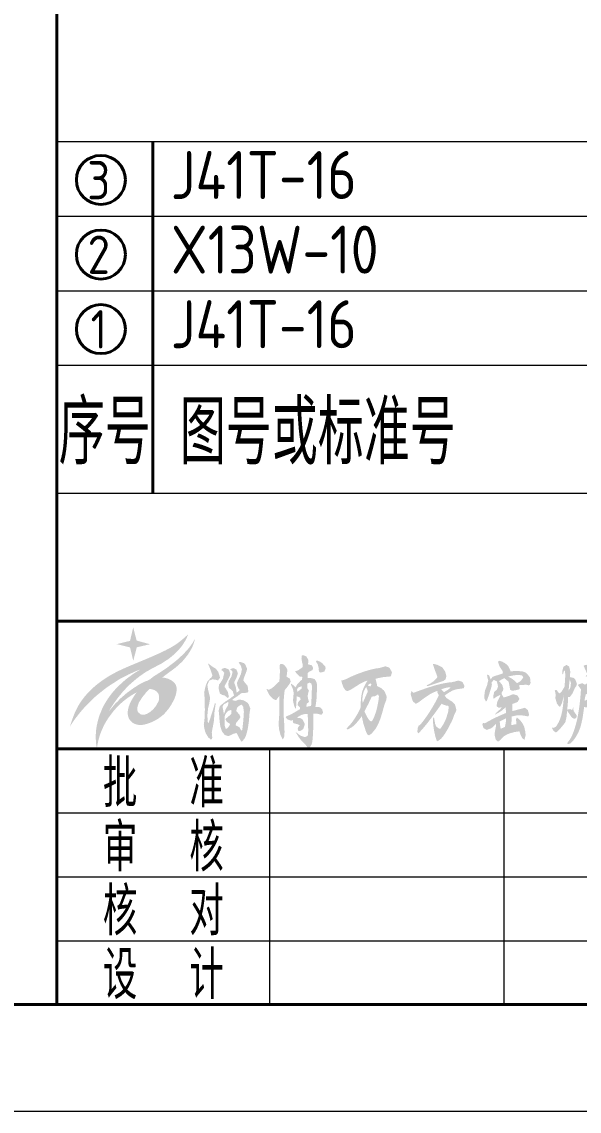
# Model space of a CAD drawing. Header units: millimetres. Extents: x -45744 to 19596, y 135 to 25335.
# Drawn here: x -25709 to -23092, y 135 to 5247 of the extents above; entities that cross this region are included whole.
import ezdxf
from ezdxf.enums import TextEntityAlignment as Align

# ---------------------------------------------------------------- set-up
doc = ezdxf.new("R2010")
doc.units = ezdxf.units.MM
doc.header["$LTSCALE"] = 500
doc.layers.add('ELEMENT', color=3, linetype='Continuous')
for name, color, linetype, lineweight in [('SHI', 7, 'Continuous', 40), ('WEN', 3, 'Continuous', 20), ('XI', 2, 'Continuous', 20)]:
    doc.layers.add(name, color=color, linetype=linetype, lineweight=lineweight)
doc.styles.add('GB', font='gbenor.shx', dxfattribs={"bigfont": 'gbcbig.shx'})

# ---------------------------------------------------------------- blocks, each defined once
blk = doc.blocks.new('WFTB')
at = {"layer": 'ELEMENT'}
blk.add_hatch(color=256, dxfattribs=at).paths.add_polyline_path([(2.25, 11.14), (1.89, 12.52), (1.56, 11.11), (0.17, 10.77), (1.56, 10.43), (1.9, 9.03), (2.26, 10.44), (3.64, 10.76)])
h = blk.add_hatch(color=256, dxfattribs=at)
edge = h.paths.add_edge_path()
edge.add_line((4.99, 8.84), (5.27, 9.03))
edge.add_line((5.27, 9.03), (5.49, 9.16))
edge.add_line((5.49, 9.16), (5.66, 9.29))
edge.add_line((5.66, 9.29), (5.92, 9.5))
edge.add_line((5.92, 9.5), (6.09, 9.64))
edge.add_line((6.09, 9.64), (6.35, 9.88))
edge.add_line((6.35, 9.88), (6.55, 10.08))
edge.add_line((6.55, 10.08), (6.8, 10.37))
edge.add_line((6.8, 10.37), (6.99, 10.61))
edge.add_line((6.99, 10.61), (7.27, 11.04))
edge.add_line((7.27, 11.04), (7.34, 11.15))
edge.add_line((7.34, 11.15), (7.46, 11.39))
edge.add_line((7.46, 11.39), (7.53, 11.56))
edge.add_line((7.53, 11.56), (7.6, 11.73))
edge.add_line((7.6, 11.73), (7.64, 11.81))
edge.add_spline(control_points=[(7.64, 11.81), (7.25, 11.45), (6.58, 10.85), (5.48, 10.22), (4.06, 9.55), (2.04, 8.72), (-1.11, 7.4), (-3.77, 5.06), (-4.5, 2.84), (-4.72, 2.16)], knot_values=[0, 0, 0, 0, 1.604101, 2.678456, 3.780824, 6.311492, 9.22125, 14.086272, 16.204699, 16.204699, 16.204699, 16.204699], degree=3, periodic=0)
edge.add_spline(control_points=[(-4.72, 2.16), (-4.62, 2.32), (-4.39, 2.69), (-3.98, 3.23), (-3.57, 3.75), (-3.14, 4.23), (-2.63, 4.76), (-2.05, 5.32), (-1.31, 5.91), (-0.68, 6.4), (0.02, 6.82), (0.52, 7.18), (1.03, 7.4), (1.39, 7.61), (1.76, 7.76), (2.16, 7.96), (2.45, 8.06), (2.61, 8.12)], knot_values=[0, 0, 0, 0, 0.576689, 1.297224, 2.032502, 2.572085, 3.231268, 4.231433, 4.979622, 6.077618, 6.617233, 7.429954, 7.928997, 8.270938, 8.665934, 9.119152, 9.607991, 9.607991, 9.607991, 9.607991], degree=3, periodic=0)
edge.add_spline(control_points=[(2.61, 8.12), (2.57, 8.09), (2.44, 8), (2.17, 7.85), (1.82, 7.61), (1.45, 7.34), (1.15, 7.12), (0.91, 6.91), (0.65, 6.67), (0.35, 6.4), (0.05, 6.09), (-0.23, 5.78), (-0.48, 5.45), (-0.75, 5.09), (-0.96, 4.75), (-1.19, 4.37), (-1.35, 4.04), (-1.48, 3.7), (-1.62, 3.38), (-1.74, 2.99), (-1.84, 2.58), (-1.92, 2.23), (-1.97, 1.91), (-2, 1.58), (-2.02, 1.2), (-2.01, 0.82), (-1.99, 0.48), (-1.96, 0.19), (-1.92, 0), (-1.9, -0.09)], knot_values=[0, 0, 0, 0, 0.128958, 0.481621, 0.93778, 1.400486, 1.826356, 2.067748, 2.376321, 2.867729, 3.284465, 3.670247, 4.120371, 4.512962, 5.024892, 5.335181, 5.843147, 6.098574, 6.439204, 6.899326, 7.322092, 7.691363, 7.983163, 8.300005, 8.686315, 9.106504, 9.431813, 9.712843, 9.999173, 9.999173, 9.999173, 9.999173], degree=3, periodic=0)
edge.add_spline(control_points=[(-1.9, -0.09), (-1.88, 0.01), (-1.84, 0.24), (-1.78, 0.57), (-1.69, 0.93), (-1.58, 1.31), (-1.43, 1.71), (-1.25, 2.1), (-1.08, 2.46), (-0.88, 2.79), (-0.68, 3.11), (-0.45, 3.41), (-0.23, 3.71), (0.03, 4.01), (0.32, 4.32), (0.62, 4.61), (0.91, 4.85), (1.16, 5.06), (1.44, 5.25), (1.68, 5.42), (1.94, 5.57), (2.13, 5.67), (2.24, 5.73), (2.27, 5.75)], knot_values=[0.00022, 0.00022, 0.00022, 0.00022, 0.317577, 0.677635, 1.014873, 1.447079, 1.835842, 2.31047, 2.725703, 3.048681, 3.454171, 3.842246, 4.200846, 4.569288, 5.029229, 5.489121, 5.805622, 6.175091, 6.453893, 6.806286, 7.084977, 7.333686, 7.452258, 7.452258, 7.452258, 7.452258], degree=3, periodic=0)
edge.add_line((2.27, 5.75), (2.14, 5.59))
edge.add_line((2.14, 5.59), (1.98, 5.36))
edge.add_line((1.98, 5.36), (1.81, 5.08))
edge.add_line((1.81, 5.08), (1.64, 4.78))
edge.add_line((1.64, 4.78), (1.53, 4.53))
edge.add_line((1.53, 4.53), (1.44, 4.29))
edge.add_line((1.44, 4.29), (1.39, 4.12))
edge.add_line((1.39, 4.12), (1.36, 4))
edge.add_line((1.36, 4), (1.33, 3.81))
edge.add_line((1.33, 3.81), (1.32, 3.68))
edge.add_line((1.32, 3.68), (1.32, 3.58))
edge.add_line((1.32, 3.58), (1.32, 3.45))
edge.add_line((1.32, 3.45), (1.36, 3.26))
edge.add_line((1.36, 3.26), (1.39, 3.17))
edge.add_line((1.39, 3.17), (1.42, 3.07))
edge.add_line((1.42, 3.07), (1.47, 2.98))
edge.add_line((1.47, 2.98), (1.54, 2.87))
edge.add_line((1.54, 2.87), (1.65, 2.74))
edge.add_line((1.65, 2.74), (1.75, 2.64))
edge.add_line((1.75, 2.64), (1.86, 2.55))
edge.add_line((1.86, 2.55), (2.01, 2.48))
edge.add_line((2.01, 2.48), (2.17, 2.41))
edge.add_line((2.17, 2.41), (2.35, 2.36))
edge.add_line((2.35, 2.36), (2.5, 2.35))
edge.add_line((2.5, 2.35), (2.62, 2.34))
edge.add_line((2.62, 2.34), (2.86, 2.35))
edge.add_line((2.86, 2.35), (3.07, 2.39))
edge.add_line((3.07, 2.39), (3.22, 2.43))
edge.add_line((3.22, 2.43), (3.43, 2.49))
edge.add_line((3.43, 2.49), (3.61, 2.55))
edge.add_line((3.61, 2.55), (3.79, 2.63))
edge.add_line((3.79, 2.63), (3.98, 2.71))
edge.add_line((3.98, 2.71), (4.19, 2.82))
edge.add_line((4.19, 2.82), (4.43, 2.96))
edge.add_line((4.43, 2.96), (4.65, 3.11))
edge.add_line((4.65, 3.11), (4.8, 3.22))
edge.add_line((4.8, 3.22), (4.91, 3.3))
edge.add_line((4.91, 3.3), (5.03, 3.41))
edge.add_line((5.03, 3.41), (5.2, 3.58))
edge.add_line((5.2, 3.58), (5.32, 3.72))
edge.add_line((5.32, 3.72), (5.54, 3.98))
edge.add_line((5.54, 3.98), (5.67, 4.16))
edge.add_line((5.67, 4.16), (5.85, 4.43))
edge.add_line((5.85, 4.43), (5.99, 4.69))
edge.add_line((5.99, 4.69), (6.14, 4.96))
edge.add_line((6.14, 4.96), (6.22, 5.15))
edge.add_line((6.22, 5.15), (6.32, 5.43))
edge.add_line((6.32, 5.43), (6.37, 5.63))
edge.add_line((6.37, 5.63), (6.41, 5.88))
edge.add_line((6.41, 5.88), (6.43, 6.03))
edge.add_line((6.43, 6.03), (6.42, 6.21))
edge.add_line((6.42, 6.21), (6.38, 6.4))
edge.add_line((6.38, 6.4), (6.31, 6.55))
edge.add_line((6.31, 6.55), (6.21, 6.71))
edge.add_line((6.21, 6.71), (6.1, 6.8))
edge.add_line((6.1, 6.8), (6.02, 6.88))
edge.add_line((6.02, 6.88), (5.88, 6.99))
edge.add_line((5.88, 6.99), (5.73, 7.07))
edge.add_line((5.73, 7.07), (5.6, 7.13))
edge.add_line((5.6, 7.13), (5.44, 7.19))
edge.add_line((5.44, 7.19), (5.27, 7.23))
edge.add_line((5.27, 7.23), (5.1, 7.27))
edge.add_line((5.1, 7.27), (4.96, 7.28))
edge.add_line((4.96, 7.28), (4.93, 7.29))
edge.add_line((4.93, 7.29), (5.3, 7.58))
edge.add_line((5.3, 7.58), (5.61, 7.81))
edge.add_line((5.61, 7.81), (6.04, 8.12))
edge.add_line((6.04, 8.12), (6.31, 8.33))
edge.add_line((6.31, 8.33), (6.51, 8.5))
edge.add_line((6.51, 8.5), (6.88, 8.84))
edge.add_line((6.88, 8.84), (7.08, 9.04))
edge.add_line((7.08, 9.04), (7.3, 9.31))
edge.add_line((7.3, 9.31), (7.48, 9.53))
edge.add_line((7.48, 9.53), (7.61, 9.7))
edge.add_line((7.61, 9.7), (7.79, 9.99))
edge.add_line((7.79, 9.99), (7.88, 10.14))
edge.add_line((7.88, 10.14), (7.97, 10.3))
edge.add_line((7.97, 10.3), (8.09, 10.55))
edge.add_line((8.09, 10.55), (8.17, 10.74))
edge.add_line((8.17, 10.74), (8.24, 10.95))
edge.add_line((8.24, 10.95), (8.31, 11.19))
edge.add_line((8.31, 11.19), (8.33, 11.34))
edge.add_line((8.33, 11.34), (8.25, 11.18))
edge.add_line((8.25, 11.18), (8.14, 10.98))
edge.add_line((8.14, 10.98), (8.02, 10.8))
edge.add_line((8.02, 10.8), (7.88, 10.61))
edge.add_line((7.88, 10.61), (7.77, 10.46))
edge.add_line((7.77, 10.46), (7.64, 10.3))
edge.add_line((7.64, 10.3), (7.53, 10.16))
edge.add_line((7.53, 10.16), (7.41, 10.04))
edge.add_line((7.41, 10.04), (7.27, 9.89))
edge.add_line((7.27, 9.89), (7.13, 9.74))
edge.add_line((7.13, 9.74), (6.96, 9.58))
edge.add_line((6.96, 9.58), (6.84, 9.47))
edge.add_line((6.84, 9.47), (6.72, 9.36))
edge.add_line((6.72, 9.36), (6.61, 9.26))
edge.add_line((6.61, 9.26), (6.44, 9.1))
edge.add_line((6.44, 9.1), (6.24, 8.94))
edge.add_line((6.24, 8.94), (5.97, 8.73))
edge.add_line((5.97, 8.73), (5.69, 8.52))
edge.add_line((5.69, 8.52), (5.41, 8.3))
edge.add_line((5.41, 8.3), (5.1, 8.09))
edge.add_line((5.1, 8.09), (4.83, 7.91))
edge.add_line((4.83, 7.91), (4.51, 7.71))
edge.add_line((4.51, 7.71), (4.26, 7.55))
edge.add_line((4.26, 7.55), (4.05, 7.42))
edge.add_line((4.05, 7.42), (3.87, 7.29))
edge.add_line((3.87, 7.29), (3.74, 7.17))
edge.add_line((3.74, 7.17), (3.61, 7.08))
edge.add_line((3.61, 7.08), (3.42, 6.98))
edge.add_line((3.42, 6.98), (3.07, 6.85))
edge.add_line((3.07, 6.85), (2.83, 6.73))
edge.add_line((2.83, 6.73), (2.53, 6.57))
edge.add_line((2.53, 6.57), (2.23, 6.38))
edge.add_line((2.23, 6.38), (1.94, 6.2))
edge.add_line((1.94, 6.2), (1.71, 6.03))
edge.add_line((1.71, 6.03), (1.45, 5.84))
edge.add_line((1.45, 5.84), (1.27, 5.71))
edge.add_line((1.27, 5.71), (1.07, 5.55))
edge.add_line((1.07, 5.55), (0.87, 5.37))
edge.add_line((0.87, 5.37), (0.6, 5.14))
edge.add_line((0.6, 5.14), (0.43, 4.97))
edge.add_line((0.43, 4.97), (0.24, 4.77))
edge.add_line((0.24, 4.77), (0.03, 4.58))
edge.add_line((0.03, 4.58), (-0.16, 4.36))
edge.add_line((-0.16, 4.36), (-0.37, 4.1))
edge.add_line((-0.37, 4.1), (-0.54, 3.91))
edge.add_line((-0.54, 3.91), (-0.66, 3.74))
edge.add_line((-0.66, 3.74), (-0.47, 4.08))
edge.add_line((-0.47, 4.08), (-0.18, 4.52))
edge.add_line((-0.18, 4.52), (0.15, 4.99))
edge.add_line((0.15, 4.99), (0.45, 5.37))
edge.add_line((0.45, 5.37), (0.82, 5.82))
edge.add_line((0.82, 5.82), (0.99, 6))
edge.add_line((0.99, 6), (1.34, 6.39))
edge.add_line((1.34, 6.39), (1.59, 6.61))
edge.add_line((1.59, 6.61), (1.97, 6.94))
edge.add_line((1.97, 6.94), (2.19, 7.13))
edge.add_line((2.19, 7.13), (2.62, 7.46))
edge.add_line((2.62, 7.46), (2.88, 7.64))
edge.add_line((2.88, 7.64), (3.2, 7.86))
edge.add_line((3.2, 7.86), (3.4, 7.97))
edge.add_line((3.4, 7.97), (3.69, 8.14))
edge.add_line((3.69, 8.14), (3.96, 8.29))
edge.add_line((3.96, 8.29), (4.18, 8.4))
edge.add_line((4.18, 8.4), (4.6, 8.62))
edge.add_line((4.6, 8.62), (4.81, 8.73))
edge.add_line((4.81, 8.73), (4.99, 8.84))
edge = h.paths.add_edge_path(flags=16)
edge.add_spline(control_points=[(3.59, 6.09), (3.54, 6.05), (3.44, 5.94), (3.27, 5.79), (3.11, 5.55), (2.9, 5.33), (2.73, 5.07), (2.6, 4.84), (2.45, 4.65), (2.41, 4.44), (2.34, 4.28), (2.32, 4.11), (2.31, 3.98), (2.33, 3.87), (2.35, 3.79), (2.39, 3.71), (2.44, 3.62), (2.53, 3.57), (2.58, 3.5), (2.65, 3.45), (2.73, 3.45), (2.81, 3.4), (2.91, 3.42), (3.03, 3.4), (3.17, 3.46), (3.35, 3.5), (3.5, 3.61), (3.67, 3.7), (3.81, 3.84), (3.96, 3.95), (4.06, 4.08), (4.18, 4.21), (4.3, 4.36), (4.38, 4.55), (4.49, 4.72), (4.57, 4.9), (4.59, 5.09), (4.61, 5.28), (4.55, 5.45), (4.54, 5.6), (4.44, 5.7), (4.36, 5.81), (4.25, 5.89), (4.12, 5.98), (3.99, 6.02), (3.86, 6.06), (3.75, 6.08), (3.66, 6.1), (3.6, 6.1), (3.59, 6.09)], knot_values=[0, 0, 0, 0, 0.179278, 0.454672, 0.683785, 1.037385, 1.362657, 1.606457, 1.856482, 2.041206, 2.240242, 2.392082, 2.546066, 2.637618, 2.732147, 2.792884, 2.907148, 3.013232, 3.109274, 3.168308, 3.256225, 3.333596, 3.433212, 3.55094, 3.691524, 3.886275, 4.081177, 4.248212, 4.473136, 4.646488, 4.816432, 4.973593, 5.170986, 5.391753, 5.578195, 5.774956, 5.96702, 6.166258, 6.342055, 6.486991, 6.612864, 6.747929, 6.876627, 7.031167, 7.20022, 7.304754, 7.434414, 7.534807, 7.58925, 7.58925, 7.58925, 7.58925], degree=3, periodic=0)
blk = doc.blocks.new('A$C2E9364A1')
at = {"layer": 'ELEMENT'}
h = blk.add_hatch(color=256, dxfattribs=at)
h.paths.add_polyline_path([(118.2, 235.1), (114.1, 240.2), (115.4, 245.3), (117.7, 249.3), (128.1, 268.9), (133.4, 279.3), (135.9, 288.7), (130.6, 303.6), (128.6, 305.9), (115.6, 311), (106.2, 308.4), (101.7, 303.1), (107.3, 299.8), (113.1, 292.7), (113.1, 292), (108.5, 272.9), (107.8, 270.1), (99.6, 256.2), (94.1, 249.8), (92.5, 240.4), (92.8, 231.1), (96.6, 215.8), (105.5, 210.5), (113.6, 208.7), (121.2, 202.9), (126.8, 198.6), (130.3, 204.2), (126.3, 221.9)])
h.paths.add_polyline_path([(151.7, 251.6), (150.1, 256.4), (150.4, 258.2), (158.8, 274.4), (163.8, 290.2), (158.8, 304.6), (148.1, 310.2), (138.7, 307.9), (134.7, 304.4), (137.7, 302.9), (142.3, 300.6), (144, 295.3), (140.5, 280.8), (134.4, 269.1), (130.1, 262.8), (128.3, 250.6), (129.8, 237.1), (135.9, 232.3), (145.1, 223.2), (149.6, 208.7), (146.3, 205.9), (133.9, 196.3), (122, 188.7), (116.9, 185.4), (155.2, 188.2), (149.4, 189.4), (142.3, 191.5), (148.1, 196.5), (159.8, 204.2), (162.8, 205.9), (175.3, 215.8), (179.1, 217.6), (192.5, 218.1), (159.3, 218.4), (156.5, 237.9)])
h.paths.add_polyline_path([(189.5, 256.9), (184.1, 264.3), (187.2, 276.2), (196.3, 299.1), (198.1, 306.9), (198.1, 308.4), (191.2, 324.4), (186.7, 328.7), (173.5, 333.1), (168.7, 332.3), (166.9, 330), (168.9, 327.7), (175, 319.1), (178.8, 306.2), (175.8, 290.2), (175.5, 288.9), (168.4, 272.7), (167.1, 270.6), (160.3, 255.4), (162.8, 241.5), (167.9, 231.8), (170.4, 228.8), (167.6, 224.7), (159.3, 218.4), (192.5, 218.1), (200.9, 219.9), (202.9, 223.7), (200.4, 242.7), (199.6, 244.8)])
h.paths.add_polyline_path([(90.5, 296.5), (82.4, 307.4), (68.9, 315.8), (63.6, 319.6), (53.5, 327.5), (52.7, 326.2), (54, 322.9), (54.7, 321.9), (61.6, 304.6), (66.7, 290.2), (69.2, 283.3), (66.1, 276.7), (60.6, 271.7), (69.2, 268.4), (81.9, 266.6), (90, 264.3), (96.8, 273.9), (96.6, 278)])
h.paths.add_polyline_path([(59.8, 201.6), (55.2, 221.2), (53, 228.8), (50.4, 246.8), (50.4, 247.5), (56.8, 263.3), (69.2, 268.4), (60.6, 271.7), (50.9, 261.2), (45.3, 248.6), (41.3, 234.6), (38.2, 218.9), (39.8, 200.1), (39.8, 197.8), (40.5, 181.6), (40.8, 156.2), (40.8, 153.9), (40.3, 128.3), (39, 115.9), (37, 99.1), (52.7, 104.9), (51.2, 113.6), (50.4, 131.8), (50.4, 136.2), (52.4, 156.5), (53, 160.8), (57.3, 178.5), (60.1, 196.5)])
h.paths.add_polyline_path([(73.8, 108.2), (75, 116.6), (76, 135.9), (76, 140.7), (78.6, 159.5), (80.9, 176), (79.8, 181.8), (77.8, 178.5), (76.6, 173.7), (71.7, 156.7), (65.1, 136.4), (59.8, 119.7), (55.2, 107.5), (52.7, 104.9), (37, 99.1), (37.2, 94.3), (41.5, 75), (44.6, 67.4), (53.2, 52.7), (63.1, 43.8), (67.2, 46.1), (68.4, 51.1), (67.7, 58.8), (66.7, 70.2), (69.2, 85.7), (70, 88.7)])
h.paths.add_polyline_path([(209, 153.2), (210, 159.5), (210, 160.5), (203.4, 177), (177.3, 174.5), (183.6, 166.9), (186.2, 148.6), (185.7, 134.1), (183.6, 110.5), (181.9, 94), (180.1, 80.3), (177.5, 77.3), (104, 76.5), (105.2, 73.5), (157.5, 68.7), (160.3, 66.6), (161.8, 63.3), (169.9, 47.8), (175.8, 38.2), (178.6, 36.7), (188.5, 47.1), (194.3, 59.5), (199.9, 80.3), (201.1, 87.2), (204.2, 106.5), (206, 125.5), (206.7, 137.4)])
h.paths.add_polyline_path([(147.1, 65.4), (157.5, 68.7), (105.2, 73.5), (115.1, 61.3), (127.8, 57.2), (135.4, 59.8)], flags=17)
h.paths.add_polyline_path([(115.4, 93.5), (114.9, 99.6), (114.1, 120.2), (114.6, 130.8), (111.8, 138.7), (108.3, 157.7), (106.7, 167.6), (112.1, 176), (114.6, 177), (128.8, 184.9), (116.9, 185.4), (106.7, 177.3), (102.4, 173.2), (96.8, 169.1), (92.3, 152.6), (93.8, 138.7), (95.3, 120.9), (95.6, 112.8), (98.4, 93.5), (104, 76.5), (177.5, 77.3), (119.2, 82.6)])
h.paths.add_polyline_path([(177.3, 174.5), (203.4, 177), (199.6, 181.3), (186.7, 189.4), (184.6, 190.2), (171.5, 193), (164.9, 192), (155.2, 188.2), (116.9, 185.4), (128.8, 184.9), (127.3, 171.4), (126.8, 170.9), (119.2, 159.2), (139, 154.7), (140.2, 146.8), (138.7, 138.9), (127, 128.5), (117.4, 120.7), (122.2, 111), (122.5, 110.5), (134.7, 102.4), (134.9, 101.6), (128.6, 90), (119.2, 82.6), (177.5, 77.3), (172.7, 84.1), (169.4, 90.2), (155.5, 97.1), (157.7, 106.7), (158.3, 107.5), (169.2, 120.2), (173.5, 128), (169.2, 137.9), (161.3, 146.3), (158, 150.1), (158.8, 154.2), (160.3, 161), (164.3, 166.9), (175.5, 173.7)])
h.paths.add_polyline_path([(139, 154.7), (119.2, 159.2), (111.8, 138.7), (114.6, 130.8), (118.4, 140.5), (127, 150.6)], flags=17)
h = blk.add_hatch(color=256, dxfattribs=at)
h.paths.add_polyline_path([(356.7, 251.6), (360.7, 260.2), (357.7, 269.9), (357.4, 270.9), (345, 278.3), (346, 284.6), (348.3, 301.6), (347.8, 305.7), (343.5, 313.3), (336.9, 321.9), (329.5, 325.2), (322.2, 326), (319.1, 320.4), (319.9, 314), (320.4, 298), (319.9, 283.6), (318.4, 261), (316.8, 259.5), (304.4, 247.5), (294, 238.2), (290.7, 235.6), (279, 229.5), (338.2, 228.3), (349.1, 241.5)])
h.paths.add_polyline_path([(338.2, 228.3), (279, 229.5), (275, 231.1), (271.9, 232.3), (270.9, 231.1), (278.3, 215.1), (283.4, 207.2), (293.5, 196.5), (304.7, 190.7), (306.7, 191.5), (317.9, 206.2), (335.9, 207.2)])
h.paths.add_polyline_path([(335.9, 207.2), (317.9, 206.2), (317.9, 189.9), (318.1, 170.2), (318.1, 151.6), (317.9, 135.4), (316.8, 120.2), (315.6, 104.2), (315.6, 101.1), (317.4, 81.9), (321.9, 63.6), (324.5, 56.7), (331.1, 44.5), (335.9, 52.4), (336.1, 52.9), (337.7, 72.5), (337.7, 73.2), (337.1, 89.5), (335.9, 112.8), (334.9, 128), (334.1, 147.6), (333.9, 167.4), (333.9, 169.4), (334.4, 187.4)])
h.paths.add_polyline_path([(439.7, 320.4), (438.6, 320.9), (425.2, 324.4), (426.5, 337.1), (426.5, 340.2), (418.9, 353.9), (406.9, 358.4), (401.6, 356.7), (400.8, 344.5), (403.4, 330.5), (405.7, 322.1), (405.2, 314), (389.9, 302.9), (380.5, 299.1), (378.8, 299.1), (377.2, 298.3), (379.5, 294.2), (393.5, 279), (403.6, 277.7), (403.1, 267.3), (397.5, 263.3), (431.3, 256.4), (437.4, 253.1), (439.7, 244.2), (439.4, 229.8), (438.9, 211), (437.9, 190.7), (436.6, 168.9), (432.3, 168.6), (418.1, 166.1), (452.6, 165.1), (455.6, 184.1), (456.7, 194), (457.9, 216.6), (458.2, 228), (458.7, 244.2), (457.7, 256.2), (450.3, 268.9), (439.7, 272.7), (423.7, 273.4), (424.4, 292.5), (428.5, 296.3), (441.7, 302.9), (444.2, 310)])
h.paths.add_polyline_path([(489.4, 316.1), (477.7, 329), (470.6, 333.8), (459.7, 338.6), (454.6, 336.9), (456.4, 332.3), (461.2, 324.4), (465.5, 308.4), (465.3, 303.1), (466.1, 298.3), (468.3, 295), (473.2, 293.7), (486.1, 297.3), (490.9, 309.5)])
h.paths.add_polyline_path([(384.3, 230), (387.6, 237.7), (378.3, 238.2), (372.9, 244.5), (361.3, 253.1), (362.8, 245), (368.1, 234.9), (371.7, 218.4), (385.9, 221.9)])
h.paths.add_polyline_path([(425.2, 214.8), (428.5, 226.2), (422.9, 235.1), (422.9, 252.4), (431.3, 256.4), (397.5, 263.3), (386.1, 251.6), (402.1, 243), (401.3, 233.8), (398.3, 231.6), (385.9, 221.9), (371.7, 218.4), (370.4, 200.9), (369.1, 189.7), (369.1, 189.2), (373.2, 170.7), (378.8, 158.2), (380, 160.8), (381.8, 176.2), (382.8, 205.7)])
h.paths.add_polyline_path([(386.1, 251.6), (378.3, 238.2), (387.6, 237.7), (402.1, 243)], flags=17)
h.paths.add_polyline_path([(423.7, 205.4), (425.2, 214.8), (382.8, 205.7), (395.8, 200.6), (397.8, 193), (388.4, 183.3), (386.6, 176), (386.9, 171.9), (395.8, 163.3), (395.3, 157.7), (380, 148.3), (365.6, 140.2), (423.7, 140), (424.7, 122.4), (425.5, 102.7), (425.7, 85.1), (425.7, 73.7), (424.2, 58), (414.8, 53.4), (442.2, 44.5), (443.5, 61.6), (444.5, 83.1), (445, 109.5), (445, 140.7), (445.2, 140.7), (481.3, 145), (477.7, 157), (469.6, 164.3), (467.6, 164.8), (452.6, 165.1), (418.1, 166.1), (420.9, 178), (428.8, 184.4), (426.2, 193)])
h.paths.add_polyline_path([(402.1, 136.4), (410.7, 138.7), (423.7, 140), (365.6, 140.2), (353.9, 134.4), (345, 130.8), (341.7, 126.3), (349.1, 118.9), (369.9, 116.9), (368.4, 109.5), (371.4, 104.9), (384.3, 101.9), (394.2, 97.6), (387.9, 88.4), (386.6, 84.1), (388.2, 78), (391.7, 75.5), (394, 75.5), (406.4, 82.1), (407.4, 83.4), (412.8, 100.1), (412.5, 103.9), (404.6, 119.2), (397.8, 123.7), (383.8, 125.5), (388.4, 129.3)])
h.paths.add_polyline_path([(369.9, 116.9), (349.1, 118.9), (362, 114.6)], flags=17)
h.paths.add_polyline_path([(440.4, 32.6), (442.2, 44.5), (414.8, 53.4), (412, 53.7), (398.6, 58.3), (391.5, 62.8), (378.5, 73), (380.3, 69.7), (389.9, 54.2), (399.8, 41), (410.2, 30.6), (415, 26.3), (424.7, 12.8), (427.5, 10.3), (428.8, 10.5), (438.1, 25.5)])
h.paths.add_polyline_path([(481.3, 145), (445.2, 140.7), (460.5, 140.2), (472.4, 137.2), (475.9, 136.4)])
h = blk.add_hatch(color=256, dxfattribs=at)
h.paths.add_polyline_path([(936.5, 296.5), (936.2, 296.8), (927.1, 311), (923.6, 313.8), (909.9, 321.1), (904.5, 323.2), (892.3, 326), (890.3, 324.4), (895.4, 309.2), (897.4, 303.6), (903.8, 287.4), (906.8, 277.7), (906.6, 275.7), (894.9, 262.8), (893.9, 262), (881.7, 253.4), (868.8, 246.8), (867, 244.5), (870.3, 243), (929.9, 262.5), (937.8, 268.9), (940.6, 280.3)])
h.paths.add_polyline_path([(879.2, 212.8), (881.4, 214.1), (894.4, 220.7), (907.6, 225.5), (839.6, 226.2), (828.2, 222.2), (818.8, 218.4), (807.9, 215.6), (808.1, 211), (813.7, 192), (816, 186.4), (825.9, 177.3), (837.5, 183.1), (843.6, 187.7), (857.8, 198.3), (869.8, 206.7)])
h.paths.add_polyline_path([(813.9, 222.2), (810.6, 224.7), (807.9, 215.6), (818.8, 218.4), (816.2, 218.9)], flags=17)
h.paths.add_polyline_path([(923.1, 177.8), (899.5, 183.1), (890.3, 167.1), (879.4, 149.3), (869.5, 134.1), (859.1, 119.4), (849.5, 107), (840.6, 97.1), (859.6, 93), (870, 105.7), (881.2, 120.2), (883, 122.4), (891.3, 133.9), (901, 146.8), (911.4, 161.5)], flags=17)
h.paths.add_polyline_path([(859.6, 93), (840.6, 97.1), (838.3, 97.8), (834, 88.2), (832.5, 73), (835.3, 67.6), (838.3, 69.2), (839.6, 70.4), (852.5, 84.4)])
h.paths.add_polyline_path([(942.1, 198.1), (934, 207.2), (938.8, 211.3), (951.2, 219.9), (931.9, 220.7), (921.8, 231.1), (926.4, 233.1), (940.8, 237.4), (952.5, 238.9), (881.2, 240.4), (869.3, 236.6), (853.3, 231.1), (839.6, 226.2), (907.6, 225.5), (907.1, 219.9), (912.4, 208.7), (907.1, 197.6), (899.5, 183.1), (923.1, 177.8), (926.9, 175), (940.1, 170.9), (948.2, 169.6), (949.4, 164.1), (947.2, 148.3), (945.6, 142), (940.1, 124), (936.8, 115.9), (928.6, 99.9), (919.5, 85.9), (914.9, 84.1), (895.6, 73.2), (899.5, 55.7), (904.3, 40), (907.6, 37.7), (907.8, 37.7), (920.3, 47.1), (925.8, 52.9), (935.2, 65.9), (946.1, 84.1), (950.2, 91.7), (959.6, 110), (964.7, 121.4), (969.5, 135.1), (976.3, 149.1), (977.9, 155.4), (973, 173.2), (971.8, 175.5), (960.9, 186.4), (956, 188.9)])
h.paths.add_polyline_path([(902.8, 93), (898.7, 102.4), (895.1, 123.2), (892.9, 128.5), (890.1, 118.1), (890.6, 109.5), (893.1, 88.2), (895.6, 73.2), (914.9, 84.1), (914.2, 84.1)], flags=17)
h.paths.add_polyline_path([(1001.7, 256.9), (998.7, 259.7), (985.5, 264), (976.8, 261.8), (976.1, 261.2), (961.9, 258), (949.9, 256.7), (936.8, 254.7), (923.3, 252.1), (909.6, 248.8), (895.6, 245), (881.2, 240.4), (952.5, 238.9), (955.3, 237.9), (954.3, 235.6), (944.9, 228.5), (944.6, 228.3), (931.9, 220.7), (951.2, 219.9), (963.9, 226.7), (977.9, 231.3), (990.5, 233.1), (1005, 235.1), (1008.1, 243.7)])
h = blk.add_hatch(color=256, dxfattribs=at)
h.paths.add_polyline_path([(1179.6, 298), (1178.6, 302.4), (1171.2, 317.6), (1159.8, 328.2), (1147.9, 334.6), (1136.7, 337.6), (1132.9, 333.8), (1137, 320.6), (1139.5, 315.3), (1149.4, 300.1), (1151.4, 290.9), (1150.2, 290.4), (1134.4, 284.8), (1123.8, 281.8), (1112.3, 277.5), (1156, 272.9), (1156.2, 272.9), (1167.9, 263.3), (1172.7, 258.7), (1175.5, 244.2), (1178.3, 229.5), (1185.4, 226), (1186.7, 226), (1200.7, 228.3), (1212.6, 231.1), (1213.8, 234.6), (1211.8, 247.3), (1230.3, 247.8), (1235.9, 249.1), (1204, 254.1), (1202.9, 254.7), (1191.5, 265.8), (1186.7, 269.6), (1170.2, 279), (1171, 279), (1185.7, 282.3), (1199.1, 284.3), (1212.1, 284.8), (1244.8, 284.8), (1236.4, 293.5)])
h.paths.add_polyline_path([(1109, 242.7), (1110.1, 250.1), (1108.5, 255.7), (1116.9, 266.6), (1105.8, 268.1), (1099.7, 282.6), (1094.1, 286.4), (1092, 283.1), (1094.1, 273.4), (1096.4, 264.8), (1092.3, 246.5), (1091.8, 245), (1085.2, 228.5), (1084.4, 227.2), (1081.9, 207.7), (1082.4, 196.8), (1088, 185.9), (1090, 187.2), (1091.8, 189.4), (1097.9, 206.9), (1105.8, 230.8)])
h.paths.add_polyline_path([(1152.9, 233.1), (1149.1, 246.8), (1141, 256.9), (1136.7, 261.8), (1141.3, 264.8), (1156, 272.9), (1112.3, 277.5), (1105.8, 268.1), (1116.9, 266.6), (1120.7, 264.3), (1128.6, 260.7), (1131.6, 248.6), (1132.9, 242), (1129.1, 230.3), (1118.9, 221.9), (1118.7, 221.7), (1114.9, 204.7), (1116.4, 196.5), (1120, 198.3), (1126.6, 203.4), (1140.8, 210.5), (1145.8, 215.1), (1147.1, 220.4), (1150.7, 224.7)])
h.paths.add_polyline_path([(1252.4, 274.4), (1244.8, 284.8), (1212.1, 284.8), (1223.2, 282.6), (1227, 275.5), (1218.9, 264), (1216.1, 261.5), (1204, 254.1), (1235.9, 249.1), (1241.3, 247.5), (1246.8, 246), (1251.7, 248.6), (1254.2, 255.7)])
h.paths.add_polyline_path([(1223.2, 298), (1215.6, 298.8), (1201.4, 299.3), (1193, 299.3), (1179.6, 298), (1236.4, 293.5)], flags=17)
h.paths.add_polyline_path([(1205.7, 207.7), (1203.7, 209), (1190.5, 212.8), (1185.2, 211.8), (1180.9, 209.7), (1167.9, 204.9), (1153.7, 200.9), (1212.8, 195.8)], flags=17)
h.paths.add_polyline_path([(1206.5, 185.1), (1212.8, 195.8), (1153.7, 200.9), (1145.8, 215.1), (1140.8, 210.5), (1141.3, 206.9), (1133.9, 193), (1129.3, 181.8), (1127.8, 168.1), (1161.3, 164.6), (1161.6, 162.5), (1162.6, 143), (1185.9, 150.1), (1186.7, 163.3), (1185.9, 176.8), (1195.1, 179.5)])
h.paths.add_polyline_path([(1161.3, 164.6), (1146.6, 164.3), (1141, 157), (1126.8, 144.5), (1121.2, 138.7), (1123.5, 138.2), (1124.3, 138.4), (1138.2, 146), (1149.9, 154.2)])
h.paths.add_polyline_path([(1127.8, 168.1), (1135.2, 162.8), (1146.6, 164.3), (1161.3, 164.6)])
h.paths.add_polyline_path([(1201.2, 133.9), (1213.3, 134.9), (1248.9, 135.6), (1248.9, 136.7), (1244, 154.2), (1233.1, 162.5), (1185.9, 150.1), (1162.6, 143), (1150.2, 137.9), (1135.4, 131.3), (1121.7, 125), (1162.6, 123), (1162.1, 109.8), (1158.8, 91.2), (1183.1, 97.8), (1183.1, 109), (1183.9, 130.1), (1186.4, 130.6)])
h.paths.add_polyline_path([(1150.7, 117.4), (1162.6, 123), (1121.7, 125), (1109.3, 118.6), (1097.6, 112.6), (1087.2, 106.5), (1082.4, 104.7), (1125.8, 103.2), (1125.3, 94), (1121.5, 74.5), (1120.2, 63.8), (1120.2, 61.6), (1124.3, 43.8), (1133.2, 36.2), (1143.6, 44.5), (1146.6, 48.6), (1155.2, 56.5), (1166.1, 63.1), (1179.3, 68.1), (1194.8, 72.2), (1212.8, 74.7), (1143.1, 84.4), (1141.5, 91.2), (1139.2, 111.3)])
h.paths.add_polyline_path([(1125.8, 103.2), (1082.4, 104.7), (1079.9, 105.4), (1077.8, 106.2), (1074.3, 101.6), (1079.1, 86.7), (1090, 80.3), (1092.6, 80.6), (1106.5, 85.9), (1114.4, 91.2)])
h.paths.add_polyline_path([(1225.3, 102.9), (1215.6, 116.1), (1214.9, 116.9), (1203.4, 126), (1200.1, 119.2), (1201.4, 101.1), (1196.8, 100.9), (1183.1, 97.8), (1158.8, 91.2), (1151.7, 88.2), (1143.1, 84.4), (1212.8, 74.7), (1216.6, 62.8), (1223.5, 49.4), (1230.8, 43.3), (1231.6, 43.5), (1235.7, 59.8), (1234.9, 72.5), (1230.6, 91.2)])
h.paths.add_polyline_path([(1248.9, 135.6), (1213.3, 134.9), (1219.7, 134.6), (1232.6, 132.6), (1244.8, 130.3)], flags=17)
h = blk.add_hatch(color=256, dxfattribs=at)
h.paths.add_polyline_path([(733.8, 279.5), (737.8, 294.5), (730.2, 309.2), (726.7, 312.5), (713.7, 317.1), (703.3, 314), (689.9, 310.2), (688.8, 310.2), (678.7, 309), (666, 306.4), (651.3, 302.6), (634, 297.3), (633.5, 297), (618.8, 292), (604.6, 286.6), (591.4, 281), (579.2, 275.5), (567.6, 269.6), (555.4, 265.1), (549, 264.3), (647.5, 264.3), (640.9, 254.4), (656.6, 253.6), (661.7, 249.8), (657.4, 242), (641.9, 240.2), (648.2, 223.7), (685.5, 212.8), (689.4, 205.7), (687.3, 187.2), (685.3, 176.5), (681.2, 157.7), (678.4, 147.6), (672.3, 130.3), (665.2, 115.1), (660.4, 111.8), (688.1, 105.2), (694.7, 121.9), (701, 142), (707.4, 165.1), (709.4, 172.7), (716.2, 190.5), (718, 200.6), (717, 209.2), (708.9, 225.5), (707.6, 227), (696.7, 236.6), (682.8, 243.5), (681.7, 250.6), (676.7, 270.6), (693.2, 274.4), (707.1, 277), (716, 277.7)])
h.paths.add_polyline_path([(621.1, 253.1), (634, 259.5), (647.5, 264.3), (549, 264.3), (551.6, 253.6), (557.1, 238.7), (564, 228.5), (570.3, 224.5), (571.4, 224.5), (579.5, 227.5), (592.7, 234.9), (610.9, 246.8)], flags=17)
h.paths.add_polyline_path([(681.5, 91.7), (688.1, 105.2), (660.4, 111.8), (654.6, 114.6), (646, 127), (635.3, 149.1), (640.4, 158.7), (650.3, 178), (628.5, 179.5), (627.7, 194.3), (628.7, 207.7), (633.3, 225), (641.9, 240.2), (657.4, 242), (647.5, 245.8), (656.6, 253.6), (640.9, 254.4), (632.8, 238.7), (626.9, 222.4), (623.6, 206.4), (621.9, 187.2), (621.6, 164.6), (617.3, 154.4), (609.2, 139.2), (625.7, 131.1), (626.9, 123.7), (631.2, 104.7), (636.6, 87.4), (639.6, 78), (645.5, 63.8), (651, 60.3), (652.6, 60.3), (662.5, 66.9), (675.6, 82.6)])
h.paths.add_polyline_path([(625.7, 131.1), (609.2, 139.2), (599, 122.4), (591.4, 111.5), (580.7, 98.1), (571.4, 88.2), (568.6, 83.6), (572.4, 81.9), (574.9, 82.6), (589.9, 91.2), (592.7, 93.3), (602.1, 101.9), (613, 114.6)])
h.paths.add_polyline_path([(662.5, 204.2), (674.4, 205.4), (681.7, 209.7), (685.5, 212.8), (648.2, 223.7), (628.5, 179.5), (650.3, 178), (657.6, 193.2)], flags=17)
h = blk.add_hatch(color=256, dxfattribs=at)
h.paths.add_polyline_path([(1401.9, 294.5), (1401.9, 299.3), (1397.8, 316.6), (1387.7, 322.1), (1376.2, 314.8), (1376, 314), (1380.6, 301.3), (1382.6, 299.8), (1383.4, 284.1), (1383.4, 281.5), (1382.6, 264.3), (1380.8, 241.2), (1377.8, 236.1), (1369.4, 222.2), (1363.1, 215.6), (1347.8, 209.7), (1378.3, 208), (1394, 203.1), (1398.6, 202.4), (1400.4, 202.6), (1410.2, 215.6), (1413.5, 223.2), (1395.8, 226.2), (1396.3, 230.5), (1398.1, 251.6), (1400.1, 268.9), (1419.9, 269.6), (1414.8, 273.7), (1400.9, 276.7)])
h.paths.add_polyline_path([(1376, 314), (1371.9, 296), (1373.7, 284.6), (1375.7, 290.2), (1377.8, 298.3), (1380.6, 301.3)], flags=17)
h.paths.add_polyline_path([(1426.7, 250.8), (1426.5, 253.6), (1419.9, 269.6), (1400.1, 268.9), (1404.7, 254.7), (1402.4, 237.4), (1395.8, 226.2), (1413.5, 223.2), (1419.9, 237.4), (1424.7, 243.5)], flags=17)
h.paths.add_polyline_path([(1358.7, 218.4), (1352.1, 227.8), (1347.3, 229.5), (1344.5, 225.5), (1346.3, 220.4), (1347.8, 209.7), (1363.1, 215.6)])
h.paths.add_polyline_path([(1378.3, 208), (1347.8, 209.7), (1347.3, 204.9), (1346.6, 201.4), (1346.6, 198.6), (1351.9, 179.5), (1352.9, 177), (1362.3, 165.8), (1365.8, 168.4), (1371.9, 182.3)])
h.paths.add_polyline_path([(1394, 203.1), (1378.3, 208), (1377.3, 191.7), (1375.2, 170.4), (1372.2, 151.1), (1368.4, 134.1), (1363.6, 119.7), (1358.7, 108), (1349.3, 92.8), (1340.7, 87.7), (1334.1, 87.2), (1338.7, 77.8), (1347.6, 70.7), (1351.1, 72), (1364.6, 84.9), (1373.5, 95.6), (1382.3, 106.7), (1384.1, 110.3), (1387.7, 125.5), (1390.5, 151.4), (1409.2, 153.9), (1391, 155.7), (1391.7, 165.6), (1393.5, 186.4)])
h.paths.add_polyline_path([(1414.8, 150.1), (1412.8, 164.3), (1409.2, 153.9), (1390.5, 151.4), (1399.1, 139.2), (1408, 126.3), (1417.4, 121.4), (1423.7, 124), (1426.2, 130.3), (1425.2, 135.6)], flags=17)
h.paths.add_polyline_path([(1338.2, 88.4), (1335.6, 89), (1334.1, 87.2), (1340.7, 87.7)])
h.paths.add_polyline_path([(1401.6, 157.7), (1391, 155.7), (1409.2, 153.9)], flags=16)
h.paths.add_polyline_path([(1510.2, 302.9), (1502.6, 317.1), (1495.3, 321.9), (1480.8, 324.4), (1478.8, 324.4), (1464.6, 322.7), (1453.4, 320.4), (1452.1, 318.3), (1455.9, 309.5), (1458.2, 304.9), (1465.8, 287.1), (1459.7, 279.8), (1465.6, 278.3), (1469.9, 272.2), (1479.8, 277), (1489.9, 284.3), (1499.8, 289.7), (1507.4, 295)])
h.paths.add_polyline_path([(1447.3, 254.1), (1443.7, 252.9), (1434.1, 250.1), (1430.3, 247.5), (1456.7, 248.3)], flags=17)
h.paths.add_polyline_path([(1528.2, 240.2), (1527.5, 246), (1519.1, 262.5), (1513.3, 269.1), (1501.6, 274.7), (1497.3, 272.9), (1497, 272.7), (1483.6, 265.1), (1482.1, 264.3), (1470.1, 257.4), (1456.7, 248.3), (1430.3, 247.5), (1434.1, 242), (1442, 231.1), (1440.7, 213.5), (1438.7, 191.5), (1436.4, 170.7), (1433.6, 151.4), (1430.5, 133.4), (1427.2, 116.9), (1423.2, 101.6), (1422.9, 99.9), (1416.1, 77.8), (1409, 59.8), (1401.6, 45.6), (1394, 35.7), (1389.9, 29.6), (1394.8, 27.8), (1401.6, 28.8), (1412, 39.2), (1417.9, 46.6), (1427.2, 61), (1432.1, 70.2), (1438.9, 87.4), (1442.7, 100.4), (1447, 119.9), (1448.1, 125.5), (1450.8, 143.8), (1453.9, 165.1), (1472.7, 168.9), (1474.2, 170.2), (1487.9, 176.8), (1494, 178.3), (1507.4, 179.5), (1513.8, 179.5), (1519.1, 180.8), (1520.9, 184.9), (1520.9, 186.6), (1455.4, 187.9), (1455.7, 194.3), (1460.2, 212.8), (1473.4, 216.6), (1485.9, 226.7), (1494.2, 231.8)])
h.paths.add_polyline_path([(1516.3, 216.1), (1524.4, 229.5), (1528.2, 240.2), (1494.2, 231.8), (1495.8, 230.3), (1494.2, 224.5), (1485.1, 203.9), (1483.1, 202.9), (1471.9, 197.3), (1455.4, 187.9), (1520.9, 186.6), (1512.3, 203.4)], flags=17)
h.paths.add_polyline_path([(1472.7, 168.9), (1453.9, 165.1), (1463, 164.1)], flags=17)

msp = doc.modelspace()

# ---------------------------------------------------------------- linework, layer by layer
at = {"layer": 'SHI'}
for p, q in [((-25544.2571, 7635.4502), (-25544.2571, 4685.4502)), ((-25544.2571, 4685.4502), (-25544.2571, 2435.4502)), ((-25094.2571, 3035.4502), (-25094.2571, 4685.4502)), ((-25544.2571, 2435.4502), (-25544.2571, 635.4502)), ((-25544.2571, 2435.4502), (-16544.2571, 2435.4502)), ((-25544.2571, 1835.4502), (-16544.2571, 1835.4502))]:
    msp.add_line(p, q, dxfattribs=at)
msp.add_lwpolyline([(-44494.2571, 635.4502), (-16544.2571, 635.4502), (-16544.2571, 20635.4502), (-44494.2571, 20635.4502)], close=True, dxfattribs=at)
for centre in [(-25337.6311, 4505.1968), (-25337.6311, 4155.1968), (-25337.6311, 3805.1968)]:
    msp.add_circle(centre, 114.9389, dxfattribs=at)
at = {"layer": 'XI'}
for p, q in [((-25544.2576, 4685.4502), (-16544.2576, 4685.4502)), ((-25544.2576, 4685.4502), (-16544.2571, 4685.4502)), ((-25544.2576, 4685.4502), (-16544.2576, 4685.4502)), ((-25544.2576, 4685.4502), (-16544.2576, 4685.4502)), ((-25544.2571, 4685.4502), (-16544.2567, 4685.4502)), ((-25544.2571, 4335.4502), (-16544.2567, 4335.4502)), ((-25544.2571, 3985.4502), (-16544.2567, 3985.4502)), ((-25544.2571, 3635.4502), (-16544.2571, 3635.4502)), ((-25544.2571, 3035.4502), (-16544.2571, 3035.4502)), ((-24544.2571, 635.4502), (-24544.2571, 1835.4502)), ((-23444.2571, 635.4502), (-23444.2571, 1835.4502)), ((-25544.2571, 1535.4502), (-22544.2571, 1535.4502)), ((-25544.2571, 1235.4502), (-22544.2571, 1235.4502)), ((-25544.2571, 935.4502), (-20344.2571, 935.4502))]:
    msp.add_line(p, q, dxfattribs=at)
msp.add_lwpolyline([(-45744.2571, 135.4502), (-16044.2571, 135.4502), (-16044.2571, 21135.4502), (-45744.2571, 21135.4502)], close=True, dxfattribs=at)

# ---------------------------------------------------------------- block references
at = {"xscale": 45, "yscale": 45, "zscale": 45}
msp.add_blockref('WFTB', (-25270.9197, 1842.3667), dxfattribs=at)
at = {"layer": 'ELEMENT', "xscale": 1.260000000096625, "yscale": 1.260000000060245, "zscale": 1.26}
msp.add_blockref('A$C2E9364A1', (-24900.9871, 1823.6346), dxfattribs=at)

# ---------------------------------------------------------------- texts
at = {"layer": 'SHI', "style": 'GB'}
for s, p in [('3', (-25347.3559, 4504.2387)), ('2', (-25347.3559, 4154.2387)), ('1', (-25347.3559, 3804.2387))]:
    msp.add_text(s, height=180, dxfattribs=at).set_placement(p, align=Align.MIDDLE)
at = {"layer": 'WEN', "style": 'GB'}
for s, p in [('J41T-16', (-25009.2571, 4415.6904)), ('X13W-10', (-25009.2571, 4065.6904)), ('J41T-16', (-25009.2571, 3715.6904))]:
    msp.add_text(s, height=225, dxfattribs=at).set_placement(p)
for s, height, p in [('序号', 300, (-25319.2571, 3337.0083)), ('图号或标准号', 300, (-24319.2571, 3335.4502)), ('批  准', 225, (-25044.2571, 1685.4502)), ('审  核', 225, (-25044.2571, 1385.4502)), ('核  对', 225, (-25044.2571, 1085.4502)), ('设  计', 225, (-25044.2571, 785.4502))]:
    msp.add_text(s, height=height, dxfattribs=at).set_placement(p, align=Align.MIDDLE)

doc.saveas('drawing.dxf')
